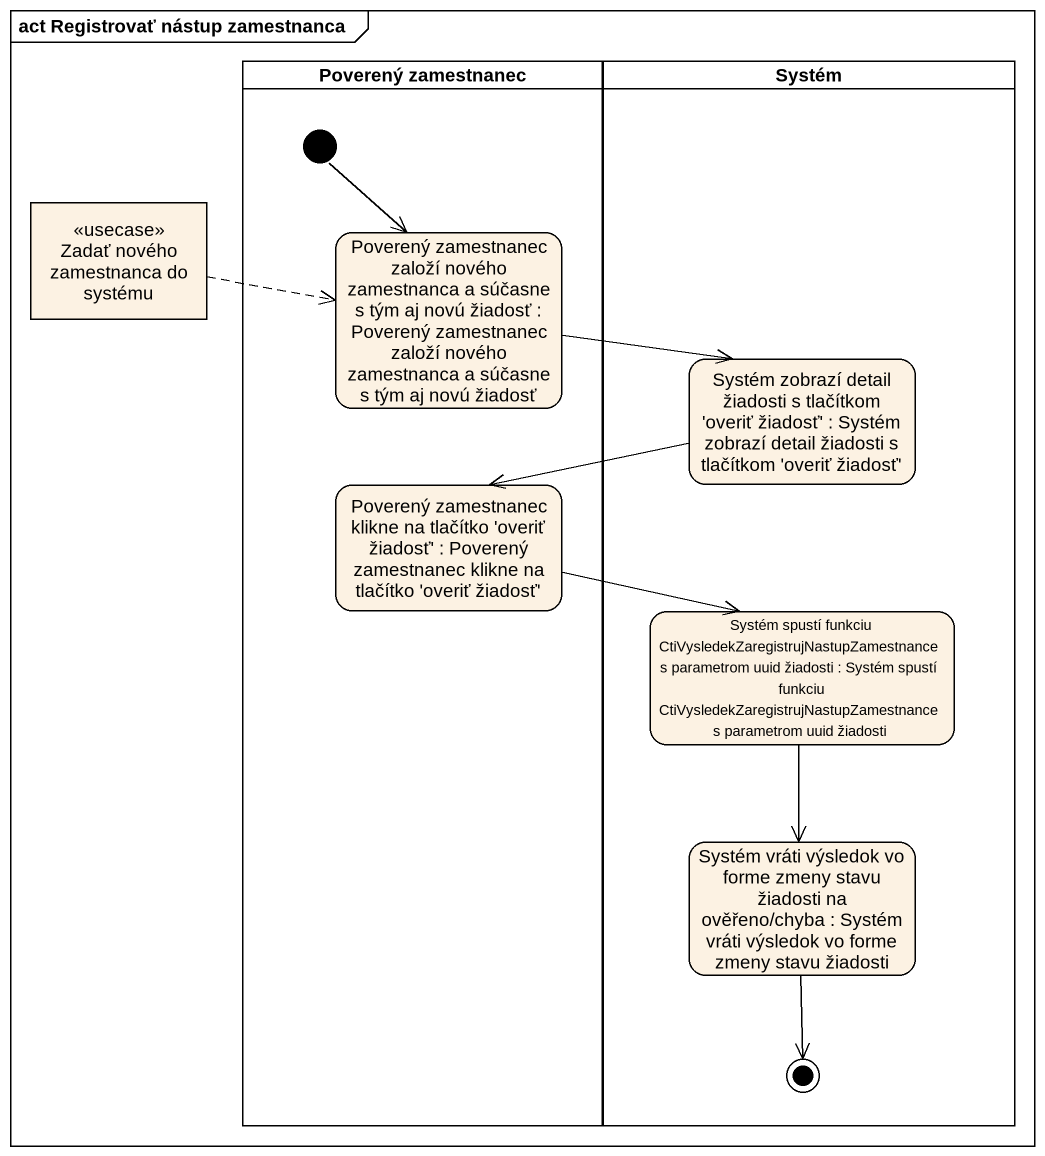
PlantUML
@startuml
mainframe act Registrovať nástup zamestnanca
hide empty description
state "Poverený zamestnanec" as Poverený_zamestnanec <<partition>> {
  state "Poverený zamestnanec založí nového zamestnanca a súčasne s tým aj novú žiadosť : Poverený zamestnanec založí nového zamestnanca a súčasne s tým aj novú žiadosť" as Poverený_zamestnanec_založí
  state "Poverený zamestnanec klikne na tlačítko 'overiť žiadosť' : Poverený zamestnanec klikne na tlačítko 'overiť žiadosť'" as Poverený_zamestnanec_klikne
  [*] --> Poverený_zamestnanec_založí
}
state Systém <<partition>> {
  state "Systém zobrazí detail žiadosti s tlačítkom 'overiť žiadosť' : Systém zobrazí detail žiadosti s tlačítkom 'overiť žiadosť'" as Systém_zobrazí_detail
  state "Systém spustí funkciu CtiVysledekZaregistrujNastupZamestnance s parametrom uuid žiadosti : Systém spustí funkciu CtiVysledekZaregistrujNastupZamestnance s parametrom uuid žiadosti" as Systém_spustí_funkciu
  state "Systém vráti výsledok vo forme zmeny stavu žiadosti na ověřeno/chyba : Systém vráti výsledok vo forme zmeny stavu žiadosti" as Systém_vráti_výsledok_vo
  Systém_vráti_výsledok_vo --> [*]
}
state "Zadať nového zamestnanca do systému" as Zadať_nového_zamestnanca_do <<usecase>>
Zadať_nového_zamestnanca_do -right[dashed]-> Poverený_zamestnanec_založí
Poverený_zamestnanec_založí -right-> Systém_zobrazí_detail
Systém_zobrazí_detail -left-> Poverený_zamestnanec_klikne
Poverený_zamestnanec_klikne -right-> Systém_spustí_funkciu
Systém_spustí_funkciu --> Systém_vráti_výsledok_vo
@enduml
